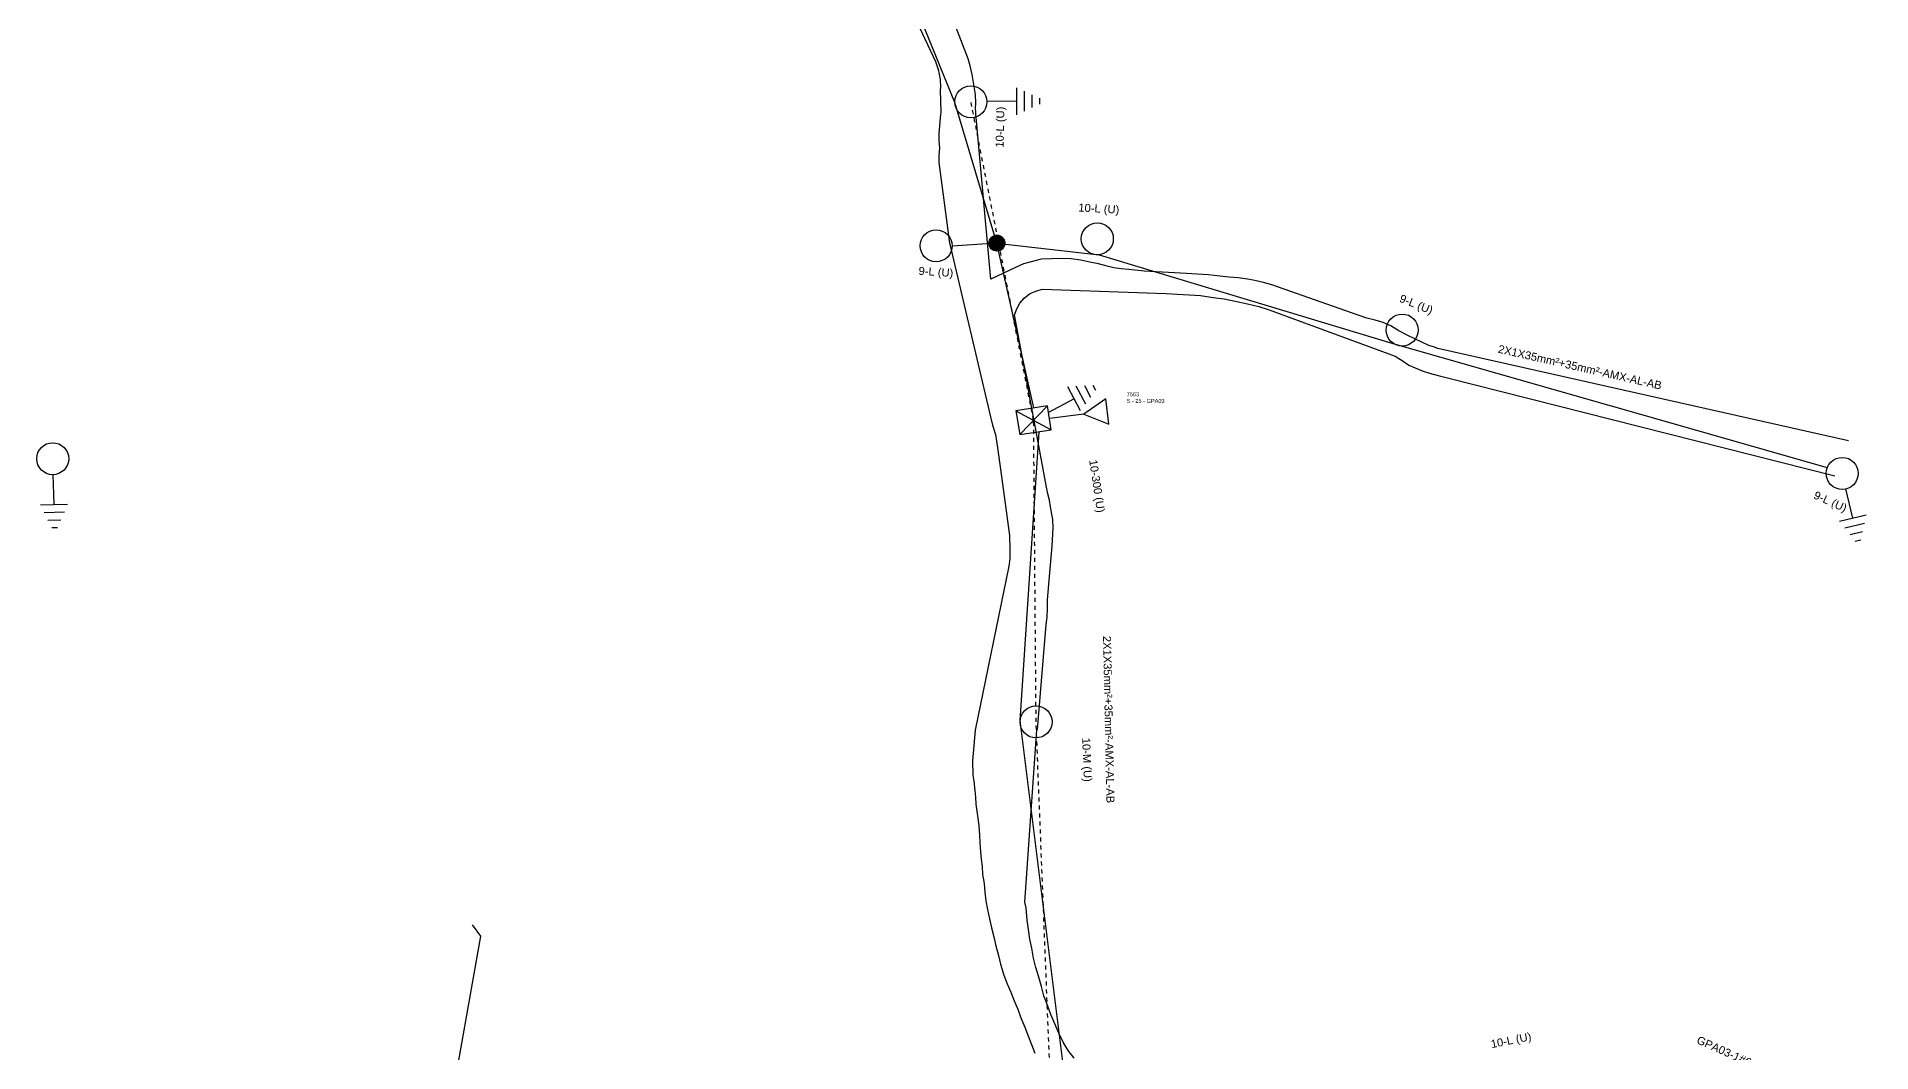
# Model space of a CAD drawing. Header units: millimetres. Extents: x 642261 to 742091, y 6812581 to 6930561.
# Drawn here: x 732487.5 to 732716.8, y 6903678.7 to 6903805.7 of the extents above; entities that cross this region are included whole.
import ezdxf

# ---------------------------------------------------------------- set-up
doc = ezdxf.new("R2010")
doc.units = ezdxf.units.MM
doc.linetypes.add('DASHED', pattern=[1, 0.5, -0.5])
for name, color, linetype in [('aterramento', 7, 'Continuous'), ('Block', 10, 'Continuous'), ('flyTapSecundario', 7, 'Continuous'), ('Poste', 10, 'Continuous'), ('SegmentoLogradouro', 10, 'Continuous'), ('TrafoDistAereo', 10, 'Continuous'), ('TrechoPrimarioAereo', 10, 'Continuous'), ('TrechoSecundarioAereo', 10, 'Continuous')]:
    doc.layers.add(name, color=color, linetype=linetype)

# ---------------------------------------------------------------- blocks, each defined once
blk = doc.blocks.new('tfd_pod_ce')
at = {"color": 0, "linetype": 'ByBlock', "lineweight": -2}
blk.add_line((6.32, 0), (2, 0), dxfattribs=at)
blk.add_lwpolyline([(6.32, 0), (9.26, -1.59), (9.26, 1.59)], close=True, dxfattribs=at)
blk = doc.blocks.new('atr_aterra')
at = {"color": 0, "linetype": 'ByBlock', "lineweight": -2}
for p, q in [((5.74, 0), (2, 0)), ((5.74, -1.7), (5.74, 1.7)), ((6.7, -1.26), (6.7, 1.26)), ((7.66, -0.81), (7.66, 0.81)), ((8.62, -0.37), (8.62, 0.37))]:
    blk.add_line(p, q, dxfattribs=at)
blk = doc.blocks.new('fly_tap')
at = {"linetype": 'ByBlock', "lineweight": -2}
h = blk.add_hatch(dxfattribs=at)
h.set_pattern_fill('ANSI31', color=0, style=0)
h.set_pattern_definition([(45, (0, 0), (-0.088388, 0.088388), [])])
edge = h.paths.add_edge_path()
edge.add_arc((0.01, 0), 1, 0, 360)
at = {"color": 0, "linetype": 'ByBlock', "lineweight": -2}
blk.add_circle((0.01, 0), 1, dxfattribs=at)
blk = doc.blocks.new('pod_con_dtt')
at = {"color": 0, "linetype": 'ByBlock', "lineweight": -2}
for p, q in [((-1.5, -2), (1.5, 2)), ((-1.5, 2), (1.5, -2))]:
    blk.add_line(p, q, dxfattribs=at)
blk.add_lwpolyline([(-1.5, -2), (1.5, -2), (1.5, 2), (-1.5, 2)], close=True, dxfattribs=at)
blk = doc.blocks.new('pod_madeira')
at = {"color": 0, "linetype": 'ByBlock', "lineweight": -2}
blk.add_circle((-0.01, -0.01), 2, dxfattribs=at)

msp = doc.modelspace()

# ---------------------------------------------------------------- linework, layer by layer
at = {"layer": 'Block', "color": 7, "linetype": 'Continuous', "flags": 128}
for points in [[(732594.25, 6903814.49), (732599.84, 6903802.6), (732600.21, 6903801.46), (732600.27, 6903801.2), (732600.32, 6903800.78), (732600.4, 6903800.31), (732600.44, 6903799.39), (732600.43, 6903799.02), (732600.49, 6903796.26), (732600.41, 6903795.57), (732600.35, 6903794.53), (732600.27, 6903793.61), (732600.27, 6903792.69), (732600.32, 6903791.78), (732600.27, 6903790.82), (732600.26, 6903789.97), (732601.56, 6903780.19), (732601.58, 6903779.92), (732606.71, 6903758.17), (732606.94, 6903757.14), (732607.32, 6903755.97), (732607.54, 6903754.58), (732607.96, 6903751.62), (732609.08, 6903743.32), (732609.11, 6903741.52), (732609.11, 6903740.41), (732609.01, 6903739.51), (732604.8, 6903718.99), (732604.47, 6903715.16), (732604.49, 6903713.37), (732604.61, 6903712.6), (732604.76, 6903711.45), (732604.82, 6903710.6), (732604.88, 6903709.74), (732605.08, 6903708.28), (732605.27, 6903707.07), (732605.35, 6903705.86), (732605.39, 6903704.96), (732605.48, 6903703.79), (732605.53, 6903702.85), (732605.66, 6903701.96), (732605.72, 6903700.94), (732605.9, 6903699.82), (732605.99, 6903698.75), (732606.13, 6903697.65), (732606.32, 6903696.55), (732606.58, 6903695.4), (732606.82, 6903694.29), (732607.11, 6903693.14), (732607.37, 6903692.01), (732607.69, 6903690.83), (732607.95, 6903689.72), (732608.36, 6903688.37), (732608.79, 6903687.26), (732609.25, 6903686.25), (732609.68, 6903685.15), (732610.14, 6903684.13), (732610.49, 6903683.02), (732611.01, 6903681.87), (732611.47, 6903680.66), (732611.82, 6903679.68), (732612.25, 6903678.62)], [(732594.25, 6903814.49), (732599.84, 6903802.6), (732600.21, 6903801.46), (732600.27, 6903801.2), (732600.32, 6903800.78), (732600.4, 6903800.31), (732600.44, 6903799.39), (732600.43, 6903799.02), (732600.49, 6903796.26), (732600.41, 6903795.57), (732600.35, 6903794.53), (732600.27, 6903793.61), (732600.27, 6903792.69), (732600.32, 6903791.78), (732600.27, 6903790.82), (732600.26, 6903789.97), (732601.56, 6903780.19), (732601.58, 6903779.92), (732606.71, 6903758.17), (732606.94, 6903757.14), (732607.32, 6903755.97), (732607.54, 6903754.58), (732607.96, 6903751.62), (732609.08, 6903743.32), (732609.11, 6903741.52), (732609.11, 6903740.41), (732609.01, 6903739.51), (732604.8, 6903718.99), (732604.47, 6903715.16), (732604.49, 6903713.37), (732604.61, 6903712.6), (732604.76, 6903711.45), (732604.82, 6903710.6), (732604.88, 6903709.74), (732605.08, 6903708.28), (732605.27, 6903707.07), (732605.35, 6903705.86), (732605.39, 6903704.96), (732605.48, 6903703.79), (732605.53, 6903702.85), (732605.66, 6903701.96), (732605.72, 6903700.94), (732605.9, 6903699.82), (732605.99, 6903698.75), (732606.13, 6903697.65), (732606.32, 6903696.55), (732606.58, 6903695.4), (732606.82, 6903694.29), (732607.11, 6903693.14), (732607.37, 6903692.01), (732607.69, 6903690.83), (732607.95, 6903689.72), (732608.36, 6903688.37), (732608.79, 6903687.26), (732609.25, 6903686.25), (732609.68, 6903685.15), (732610.14, 6903684.13), (732610.49, 6903683.02), (732611.01, 6903681.87), (732611.47, 6903680.66), (732611.82, 6903679.68), (732612.25, 6903678.62)], [(732606.76, 6903775.37), (732604.87, 6903796.06), (732604.87, 6903796.29), (732604.85, 6903796.71), (732604.86, 6903797.37), (732604.83, 6903798.44), (732604.41, 6903800.94), (732604.17, 6903802.04), (732603.93, 6903802.91), (732599.4, 6903814.63)], [(732606.76, 6903775.37), (732604.87, 6903796.06), (732604.87, 6903796.29), (732604.85, 6903796.71), (732604.86, 6903797.37), (732604.83, 6903798.44), (732604.41, 6903800.94), (732604.17, 6903802.04), (732603.93, 6903802.91), (732599.4, 6903814.63)], [(732713.95, 6903755.18), (732662.61, 6903766.7), (732662.06, 6903766.9), (732661.51, 6903767.1), (732658.88, 6903768.32), (732657.74, 6903768.93), (732656.75, 6903769.53), (732655.8, 6903769.95), (732654.79, 6903770.24), (732653.74, 6903770.49), (732652.64, 6903770.87), (732641.86, 6903774.65), (732640.81, 6903774.96), (732639.74, 6903775.2), (732638.85, 6903775.36), (732637.67, 6903775.55), (732636.48, 6903775.63), (732635.39, 6903775.76), (732633.94, 6903775.92), (732632.53, 6903776), (732631.22, 6903776.08), (732625.9, 6903776.36), (732624, 6903776.6), (732623.04, 6903776.65), (732622.11, 6903776.81), (732621.29, 6903777.01), (732620.19, 6903777.28), (732619.12, 6903777.5), (732617.98, 6903777.74), (732616.79, 6903777.91), (732615.52, 6903777.95), (732614.33, 6903777.93), (732613.05, 6903777.86), (732611.79, 6903777.56), (732610.83, 6903777.28), (732609.84, 6903776.83), (732606.76, 6903775.37)], [(732713.95, 6903755.18), (732662.61, 6903766.7), (732662.06, 6903766.9), (732661.51, 6903767.1), (732658.88, 6903768.32), (732657.74, 6903768.93), (732656.75, 6903769.53), (732655.8, 6903769.95), (732654.79, 6903770.24), (732653.74, 6903770.49), (732652.64, 6903770.87), (732641.86, 6903774.65), (732640.81, 6903774.96), (732639.74, 6903775.2), (732638.85, 6903775.36), (732637.67, 6903775.55), (732636.48, 6903775.63), (732635.39, 6903775.76), (732633.94, 6903775.92), (732632.53, 6903776), (732631.22, 6903776.08), (732625.9, 6903776.36), (732624, 6903776.6), (732623.04, 6903776.65), (732622.11, 6903776.81), (732621.29, 6903777.01), (732620.19, 6903777.28), (732619.12, 6903777.5), (732617.98, 6903777.74), (732616.79, 6903777.91), (732615.52, 6903777.95), (732614.33, 6903777.93), (732613.05, 6903777.86), (732611.79, 6903777.56), (732610.83, 6903777.28), (732609.84, 6903776.83), (732606.76, 6903775.37)], [(732617.16, 6903677.97), (732616.4, 6903678.93), (732615.8, 6903679.99), (732615.24, 6903681.1), (732614.74, 6903682.26), (732614.27, 6903683.44), (732613.82, 6903684.62), (732613.39, 6903685.78), (732613.09, 6903686.96), (732612.73, 6903688.12), (732612.38, 6903689.33), (732612.09, 6903690.5), (732611.87, 6903691.74), (732611.62, 6903692.88), (732611.44, 6903694.07), (732611.29, 6903695.23), (732611.17, 6903696.77), (732611, 6903697.47), (732612.49, 6903719.03), (732612.58, 6903719.06), (732613.66, 6903732.19), (732613.79, 6903733.13), (732613.83, 6903734.21), (732613.83, 6903735.27), (732614.42, 6903742.04), (732614.53, 6903744.23), (732614.49, 6903745.32), (732614.39, 6903745.98), (732614.21, 6903746.91), (732614.08, 6903747.75), (732613.83, 6903748.72), (732609.69, 6903770.9), (732609.79, 6903771.12), (732609.99, 6903771.67), (732610.37, 6903772.37), (732610.92, 6903773.01), (732611.59, 6903773.55), (732612.38, 6903773.89), (732613.15, 6903774.14), (732628.67, 6903773.6), (732630.02, 6903773.51), (732631.53, 6903773.43), (732632.97, 6903773.32), (732634.53, 6903773.1), (732635.93, 6903772.91), (732637.28, 6903772.64), (732638.81, 6903772.31), (732640.24, 6903771.95), (732641.55, 6903771.54), (732657.27, 6903765.76), (732658.29, 6903765.13), (732659.01, 6903764.63), (732659.77, 6903764.27), (732660.78, 6903763.86), (732661.57, 6903763.62), (732662.65, 6903763.35), (732663.66, 6903763.09), (732712.24, 6903750.78)], [(732617.16, 6903677.97), (732616.4, 6903678.93), (732615.8, 6903679.99), (732615.24, 6903681.1), (732614.74, 6903682.26), (732614.27, 6903683.44), (732613.82, 6903684.62), (732613.39, 6903685.78), (732613.09, 6903686.96), (732612.73, 6903688.12), (732612.38, 6903689.33), (732612.09, 6903690.5), (732611.87, 6903691.74), (732611.62, 6903692.88), (732611.44, 6903694.07), (732611.29, 6903695.23), (732611.17, 6903696.77), (732611, 6903697.47), (732612.49, 6903719.03), (732612.58, 6903719.06), (732613.66, 6903732.19), (732613.79, 6903733.13), (732613.83, 6903734.21), (732613.83, 6903735.27), (732614.42, 6903742.04), (732614.53, 6903744.23), (732614.49, 6903745.32), (732614.39, 6903745.98), (732614.21, 6903746.91), (732614.08, 6903747.75), (732613.83, 6903748.72), (732609.69, 6903770.9), (732609.79, 6903771.12), (732609.99, 6903771.67), (732610.37, 6903772.37), (732610.92, 6903773.01), (732611.59, 6903773.55), (732612.38, 6903773.89), (732613.15, 6903774.14), (732628.67, 6903773.6), (732630.02, 6903773.51), (732631.53, 6903773.43), (732632.97, 6903773.32), (732634.53, 6903773.1), (732635.93, 6903772.91), (732637.28, 6903772.64), (732638.81, 6903772.31), (732640.24, 6903771.95), (732641.55, 6903771.54), (732657.27, 6903765.76), (732658.29, 6903765.13), (732659.01, 6903764.63), (732659.77, 6903764.27), (732660.78, 6903763.86), (732661.57, 6903763.62), (732662.65, 6903763.35), (732663.66, 6903763.09), (732712.24, 6903750.78)]]:
    msp.add_lwpolyline(points, dxfattribs=at)
at = {"layer": 'SegmentoLogradouro', "color": 36, "linetype": 'Continuous', "flags": 128}
msp.add_lwpolyline([(732490.1442, 6903616.8657), (732496.6481, 6903643.7036), (732500.607, 6903648.1793), (732507.9966, 6903648.0362), (732520.5901, 6903643.9404), (732526.579, 6903644.1746), (732531.6342, 6903650.7301), (732539.0651, 6903670.8967), (732543.0178, 6903693.2317), (732541.9893, 6903694.6523)], dxfattribs=at)
msp.add_lwpolyline([(732490.1442, 6903616.8657), (732496.6481, 6903643.7036), (732500.607, 6903648.1793), (732507.9966, 6903648.0362), (732520.5901, 6903643.9404), (732526.579, 6903644.1746), (732531.6342, 6903650.7301), (732539.0651, 6903670.8967), (732543.0178, 6903693.2317), (732541.9893, 6903694.6523)], dxfattribs=at)
at = {"layer": 'TrechoPrimarioAereo', "color": 4, "linetype": 'DASHED', "flags": 128}
for points in [[(732612.1, 6903757.73), (732604.26, 6903797.56)], [(732612.1, 6903757.73), (732604.26, 6903797.56)], [(732612.41, 6903720.03), (732612.1, 6903757.73)], [(732612.41, 6903720.03), (732612.1, 6903757.73)], [(732614.22, 6903674.09), (732612.41, 6903720.03)], [(732614.22, 6903674.09), (732612.41, 6903720.03)]]:
    msp.add_lwpolyline(points, dxfattribs=at)
at = {"layer": 'TrechoSecundarioAereo', "color": 5, "linetype": 'Continuous', "flags": 128}
for points in [[(732602.26, 6903797.48), (732590.07, 6903827.39)], [(732602.26, 6903797.48), (732590.07, 6903827.39)], [(732607.5, 6903779.88), (732602.26, 6903797.48)], [(732607.5, 6903779.88), (732602.26, 6903797.48)], [(732607.5, 6903779.88), (732601.92, 6903779.49)], [(732607.5, 6903779.88), (732601.92, 6903779.49)], [(732612.1379, 6903759.2766), (732607.5, 6903779.88)], [(732607.5, 6903779.88), (732620.29, 6903778.43)], [(732612.1379, 6903759.2766), (732607.5, 6903779.88)], [(732607.5, 6903779.88), (732620.29, 6903778.43)], [(732620.29, 6903778.43), (732657.29, 6903767.23)], [(732620.29, 6903778.43), (732657.29, 6903767.23)], [(732657.29, 6903767.23), (732711.2948, 6903751.8255)], [(732657.29, 6903767.23), (732711.2948, 6903751.8255)], [(732612.7388, 6903756.2423), (732610.3891, 6903720.2097)], [(732612.7388, 6903756.2423), (732610.3891, 6903720.2097)], [(732610.3895, 6903720.207), (732616.06, 6903674.87)], [(732610.3895, 6903720.207), (732616.06, 6903674.87)]]:
    msp.add_lwpolyline(points, dxfattribs=at)

# ---------------------------------------------------------------- block references
at = {"layer": 'aterramento', "color": 7}
for p, rotation in [((732604.26, 6903797.56), 0.5), ((732604.26, 6903797.56), 0.5), ((732612.1, 6903757.73), 27.9), ((732612.1, 6903757.73), 27.9), ((732489.5099, 6903752.9392), 271.6000000000001), ((732489.5099, 6903752.9392), 271.6000000000001), ((732713.17, 6903751.1), 283.2), ((732713.17, 6903751.1), 283.2)]:
    msp.add_blockref('atr_aterra', p, dxfattribs=dict(at, rotation=rotation))
at = {"layer": 'flyTapSecundario', "color": 5, "linetype": 'Continuous'}
msp.add_blockref('fly_tap', (732607.5, 6903779.88), dxfattribs=at)
msp.add_blockref('fly_tap', (732607.5, 6903779.88), dxfattribs=at)
at = {"layer": 'Poste', "color": 7}
for p in [(732604.26, 6903797.56), (732604.26, 6903797.56), (732620.07, 6903780.42), (732620.07, 6903780.42), (732599.92, 6903779.56), (732599.92, 6903779.56), (732658.18, 6903769.02), (732658.18, 6903769.02), (732489.5099, 6903752.9392), (732489.5099, 6903752.9392), (732713.17, 6903751.1), (732713.17, 6903751.1), (732612.41, 6903720.03), (732612.41, 6903720.03)]:
    msp.add_blockref('pod_madeira', p, dxfattribs=at)
at = {"layer": 'Poste', "color": 7, "rotation": 278.9}
msp.add_blockref('pod_con_dtt', (732612.1, 6903757.73), dxfattribs=at)
msp.add_blockref('pod_con_dtt', (732612.1, 6903757.73), dxfattribs=at)
at = {"layer": 'TrafoDistAereo', "color": 1}
for rotation in [6.8, 6.800000000000004]:
    msp.add_blockref('tfd_pod_ce', (732612.1, 6903757.73), dxfattribs=dict(at, rotation=rotation))

# ---------------------------------------------------------------- texts
at = {"layer": 'Poste', "color": 7, "char_height": 1, "attachment_point": 7}
for s, insert, width, rotation in [('{\\fArial|b0|i0;10-L (U)}', (732608.63, 6903791.8), 8, 88.6), ('{\\fArial|b0|i0;10-L (U)}', (732608.63, 6903791.8), 8, 88.6), ('{\\fArial|b0|i0;10-L (U)}', (732617.65, 6903783.54), 8, 356.9), ('{\\fArial|b0|i0;10-L (U)}', (732617.65, 6903783.54), 8, 356.9), ('{\\fArial|b0|i0;9-L (U)}', (732597.67, 6903775.63), 7, 356.3), ('{\\fArial|b0|i0;9-L (U)}', (732597.67, 6903775.63), 7, 356.3), ('{\\fArial|b0|i0;9-L (U)}', (732657.61, 6903772.3), 7, 338.2), ('{\\fArial|b0|i0;9-L (U)}', (732657.61, 6903772.3), 7, 338.2), ('{\\fArial|b0|i0;10-300 (U)}', (732618.7372, 6903752.6827), 10, 278.6), ('{\\fArial|b0|i0;10-300 (U)}', (732618.7372, 6903752.6827), 10, 278.6), ('{\\fArial|b0|i0;9-L (U)}', (732709.37, 6903747.74), 7, 335.7), ('{\\fArial|b0|i0;9-L (U)}', (732709.37, 6903747.74), 7, 335.7), ('{\\fArial|b0|i0;10-M (U)}', (732617.8592, 6903718.0051), 8, 272.4), ('{\\fArial|b0|i0;10-M (U)}', (732617.8592, 6903718.0051), 8, 272.4), ('{\\fArial|b0|i0;10-L (U)}', (732669.41, 6903678.94), 8, 11.3), ('{\\fArial|b0|i0;10-L (U)}', (732669.41, 6903678.94), 8, 11.3)]:
    msp.add_mtext(s, dxfattribs=dict(at, insert=insert, width=width, rotation=rotation))
at = {"layer": 'TrafoDistAereo', "color": 1, "insert": (732623.73, 6903759.8956), "char_height": 0.5, "width": 10, "attachment_point": 7}
msp.add_mtext('{\\fArial|b0|i0;7563\\PS - 25 - GPA03}', dxfattribs=at)
msp.add_mtext('{\\fArial|b0|i0;7563\\PS - 25 - GPA03}', dxfattribs=at)
at = {"layer": 'TrechoPrimarioAereo', "color": 4, "linetype": 'DASHED', "insert": (732694.8574, 6903679.8793), "char_height": 1, "width": 21, "attachment_point": 7, "rotation": 336}
msp.add_mtext('{\\fArial|b0|i0;GPA03-1#6 CU-13.8kV-S}', dxfattribs=at)
msp.add_mtext('{\\fArial|b0|i0;GPA03-1#6 CU-13.8kV-S}', dxfattribs=at)
at = {"layer": 'TrechoSecundarioAereo', "color": 5, "linetype": 'Continuous', "char_height": 1, "width": 27, "attachment_point": 7}
for insert, rotation in [((732670.0691, 6903766.1855), 347.2), ((732670.0691, 6903766.1855), 347.2), ((732620.7523, 6903730.771), 271.2), ((732620.7523, 6903730.771), 271.2)]:
    msp.add_mtext('{\\fArial|b0|i0;2X1X35mm²+35mm²-AMX-AL-AB  }', dxfattribs=dict(at, insert=insert, rotation=rotation))

doc.saveas('drawing.dxf')
